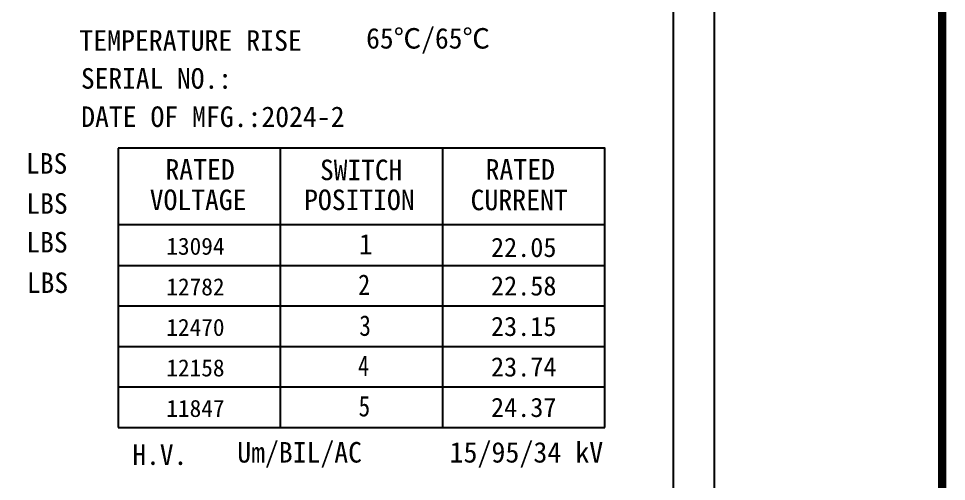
# Model space of a CAD drawing. Header units: millimetres. Extents: x 261789 to 272313, y -191856 to -185409.
# Drawn here: x 272198.8 to 272313.3, y -190935.5 to -190878.4 of the extents above; entities that cross this region are included whole.
import ezdxf

# ---------------------------------------------------------------- set-up
doc = ezdxf.new("R2010")
doc.units = ezdxf.units.MM
doc.header["$LTSCALE"] = 13
for name, color, linetype in [('1', 4, 'Continuous'), ('2', 3, 'Continuous'), ('PDF_Geometry', 7, 'Continuous')]:
    doc.layers.add(name, color=color, linetype=linetype)
doc.styles.add('PDF FangSong', font='simfang.ttf')

msp = doc.modelspace()

# ---------------------------------------------------------------- linework, layer by layer
at = {"layer": '1', "color": 0, "linetype": 'Continuous'}
msp.add_line((272312.729, -190765.064), (272312.729, -191114.084), dxfattribs=at)
at = {"layer": '1', "const_width": 1.05}
msp.add_lwpolyline([(272095.379, -190765.064), (272312.729, -190765.064), (272312.729, -191114.084), (272095.379, -191114.084), (272095.379, -190765.064), (272312.729, -190765.064)], dxfattribs=at)
at = {"layer": '2', "linetype": 'Continuous'}
for points in [[(272211.103, -190894.411), (272211.103, -190928.841)], [(272271.145, -190928.841), (272271.145, -190894.411), (272211.103, -190894.411)], [(272231.098, -190894.411), (272231.098, -190928.841)], [(272251.094, -190894.411), (272251.094, -190928.841)], [(272211.103, -190903.79), (272271.145, -190903.79)], [(272211.103, -190908.845), (272271.145, -190908.845)], [(272211.103, -190913.844), (272271.145, -190913.844)], [(272211.103, -190918.843), (272271.145, -190918.843)], [(272211.103, -190923.842), (272271.145, -190923.842)], [(272211.103, -190928.841), (272271.145, -190928.841)]]:
    msp.add_lwpolyline(points, dxfattribs=at)
at = {"layer": 'PDF_Geometry', "lineweight": 25}
for points in [[(272134.604, -190831.504), (272284.625, -190831.504), (272284.625, -191006.519), (272134.604, -191006.519), (272134.604, -190831.504)], [(272279.57, -190843.467), (272279.57, -190994.5)]]:
    msp.add_lwpolyline(points, dxfattribs=at)

# ---------------------------------------------------------------- texts
at = {"layer": '2', "linetype": 'Continuous', "attachment_point": 7, "style": 'PDF FangSong'}
for s, insert, char_height in [('\\W0.984330;65℃/65℃', (272241.691, -190882.727), 2.53409), ('{\\W0.9951;TEMPERATURE RISE}', (272206.315, -190882.423), 2.53409), ('\\W0.981992;SERIAL NO.:', (272206.517, -190887.1), 2.53409), ('{\\W0.9917;DATE OF MFG.:2024-2}', (272206.546, -190891.821), 2.53409), ('\\W0.985571;LBS', (272199.741, -190897.584), 2.53409), ('\\W0.993144;RATED', (272216.929, -190898.279), 2.53409), ('\\W0.980891;SWITCH', (272236, -190898.381), 2.53409), ('\\W0.993144;RATED', (272256.417, -190898.279), 2.53409), ('\\W0.985572;LBS', (272199.784, -190902.522), 2.53409), ('\\W0.988174;VOLTAGE', (272215.003, -190902.073), 2.53409), ('\\W0.987833;POSITION', (272234.045, -190902.073), 2.53409), ('\\W0.993883;CURRENT', (272254.564, -190902.088), 2.53409), ('\\W0.985572;LBS', (272199.784, -190907.301), 2.53409), ('{\\fSimSun|b0|i0|c134|p2;\\H0.8333x;13094}', (272217.045, -190907.576), 2.53409), ('\\W0.985653;1', (272240.793, -190907.504), 2.53409), ('{\\fSimSun|b0|i0|c134|p2;\\H0.8333x;22.05}', (272257.083, -190907.854), 2.85085), ('\\W0.985572;LBS', (272199.842, -190912.297), 2.53409), ('\\W0.858812;2', (272240.706, -190912.499), 2.53409), ('{\\fSimSun|b0|i0|c134|p2;\\H0.8333x;22.58}', (272257.083, -190912.601), 2.85085), ('{\\fSimSun|b0|i0|c134|p2;\\H0.8333x;12782}', (272217.045, -190912.586), 2.53409), ('{\\fSimSun|b0|i0|c134|p2;\\H0.8333x;12470}', (272217.045, -190917.582), 2.53409), ('\\W0.824342;3', (272240.851, -190917.582), 2.53409), ('{\\fSimSun|b0|i0|c134|p2;\\H0.8333x;\\C1;23.15}', (272257.083, -190917.596), 2.85085), ('{\\fSimSun|b0|i0|c134|p2;\\H0.8333x;12158}', (272217.045, -190922.578), 2.53409), ('\\W0.781747;4', (272240.691, -190922.491), 2.53409), ('{\\fSimSun|b0|i0|c134|p2;\\H0.8333x;23.74}', (272257.083, -190922.592), 2.85085), ('\\W0.834647;5', (272240.749, -190927.516), 2.53409), ('{\\fSimSun|b0|i0|c134|p2;\\H0.8333x;24.37}', (272257.083, -190927.588), 2.85085), ('{\\fSimSun|b0|i0|c134|p2;\\H0.8333x;11847}', (272217.045, -190927.573), 2.53409), ('\\W0.982224;H.V.', (272212.86, -190933.496), 2.53409), ('\\W0.991650;Um/BIL/AC', (272225.791, -190933.786), 2.53409), ('\\W0.999637;15/95/34 kV', (272251.972, -190933.786), 2.53409)]:
    msp.add_mtext(s, dxfattribs=dict(at, insert=insert, char_height=char_height))

doc.saveas('drawing.dxf')
